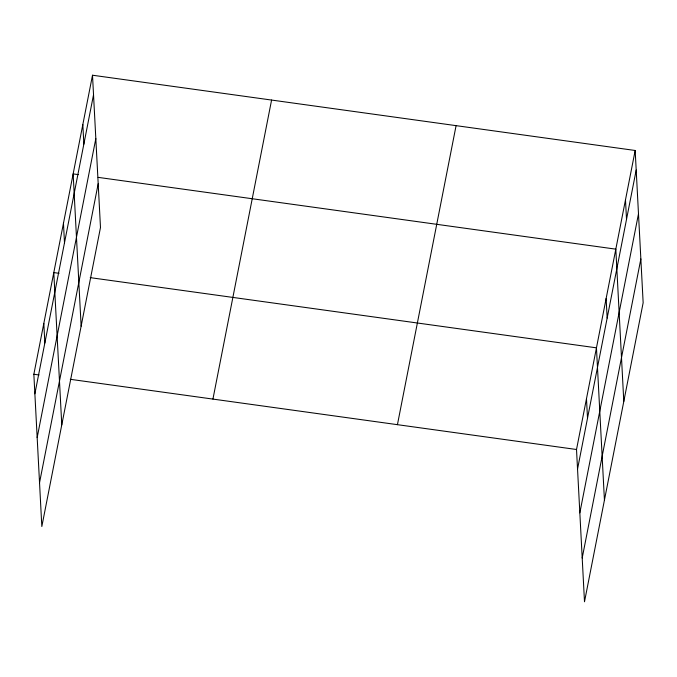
<?xml version="1.0" encoding="UTF-8"?>
<svg xmlns="http://www.w3.org/2000/svg" width="677" height="677" viewBox="0 0 677 677"><rect width="100%" height="100%" fill="white"/><g stroke="black" fill="none" stroke-linecap="round" stroke-linejoin="round"><path stroke-width="1.02" d="M92.504 75.223L100.484 227.497L41.83 526.52L33.85 374.254L92.504 75.223L635.17 150.48L643.15 302.746L584.496 601.777L576.516 449.503L635.17 150.48M34.874 393.811L93.528 94.78M37.167 437.604L95.829 138.573M39.537 482.726L98.19 183.695M212.933 399.083L271.587 100.052M397.433 424.674L456.086 125.643M577.54 469.068L636.194 170.037M579.834 512.861L638.487 213.83M582.203 557.983L640.857 258.952M78.354 174.624L73.15 173.904L81.13 326.17M98.14 177.366L615.816 249.153L623.796 401.427M59.001 273.305L53.796 272.577L61.776 424.851M90.236 277.638L596.454 347.834L604.434 500.108M33.85 374.254L39.054 374.973M70.29 379.306L576.516 449.503M625.489 199.817L626.513 219.373M606.135 298.498L607.159 318.055M586.485 398.668L587.509 418.234M82.831 124.56L83.855 144.125M63.469 223.241L64.493 242.806M43.819 323.42L44.843 342.977"/></g></svg>
